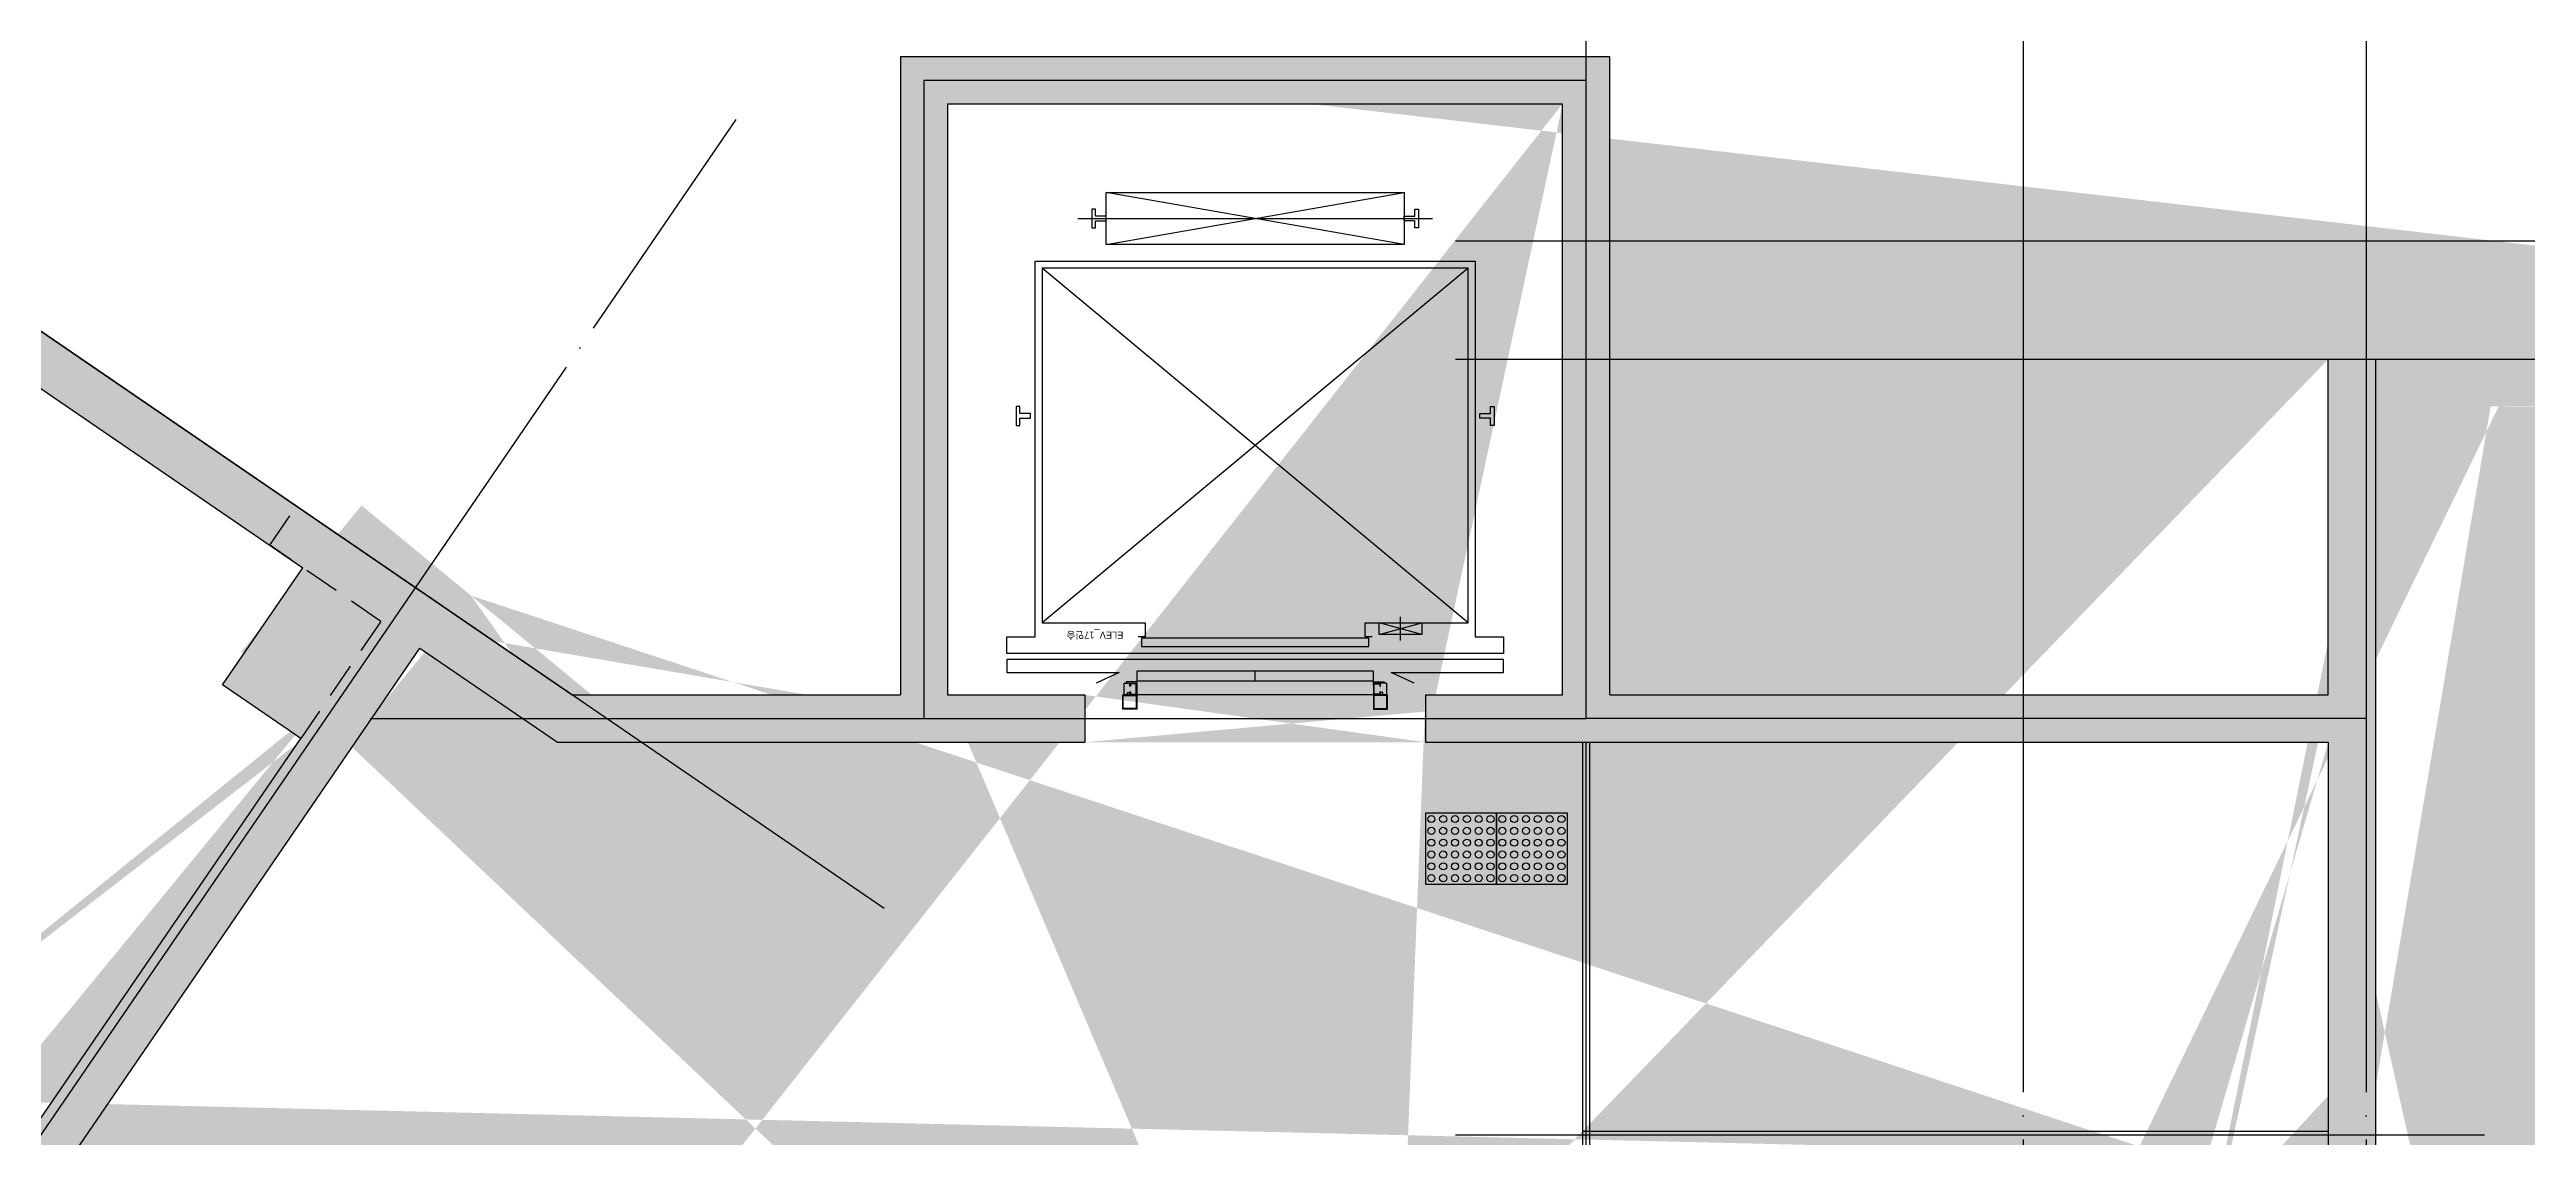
# Model space of a CAD drawing. Extents: x -1102843 to -728745, y -1929973 to -1633103.
# Drawn here: x -778249 to -767777, y -1644709 to -1640112 of the extents above; entities that cross this region are included whole.
import ezdxf
from ezdxf.enums import TextEntityAlignment as Align

# ---------------------------------------------------------------- set-up
doc = ezdxf.new("R2010")
doc.units = 0
doc.header["$LTSCALE"] = 100
doc.header["$MEASUREMENT"] = 0
doc.linetypes.add('CEN', pattern=[62, 60, -1, 0, -1])
doc.linetypes.add('HID', pattern=[2.3, 1.5, -0.8])
doc.layers.get('0').update_dxf_attribs({"linetype": 'CONTINUOUS'})
doc.layers.get('DEFPOINTS').update_dxf_attribs({"color": 114, "linetype": 'CONTINUOUS'})
for name, color, linetype in [('3', 3, 'CONTINUOUS'), ('CEN', 1, 'CEN'), ('Col', 2, 'CONTINUOUS'), ('Elev', 4, 'CONTINUOUS'), ('SOLID-벽체', 252, 'CONTINUOUS'), ('Steel', 4, 'CONTINUOUS'), ('표준형점자블럭', 8, 'CONTINUOUS')]:
    doc.layers.add(name, color=color, linetype=linetype)
doc.layers.add('DEFPOINT', color=135, linetype='CONTINUOUS', plot=False)
doc.styles.add('굴림', font='gulim.ttc')

# ---------------------------------------------------------------- blocks, each defined once
blk = doc.blocks.new('ELEV_17인승')
at = {"layer": 'Elev'}
for p, q in [((-305, 900), (-1805, -900)), ((-1805, 900), (-305, -900)), ((-2015, -750), (-2015, 750)), ((-2015, -750), (-2015, 750)), ((-2015, -750), (-2015, 750)), ((-1905, -630), (-2125, 630)), ((-1905, 630), (-2125, -630)), ((-1905, -630), (-2125, 630)), ((-1905, 630), (-2125, -630)), ((-1905, -630), (-2125, 630)), ((-1905, 630), (-2125, -630)), ((-255, 705), (-305, 525)), ((-255, 525), (-305, 705)), ((-255, 705), (-305, 525)), ((-255, 525), (-305, 705)), ((-255, 705), (-305, 525)), ((-255, 525), (-305, 705)), ((-230, 615), (-330, 615)), ((-230, 615), (-330, 615)), ((-230, 615), (-330, 615)), ((-55, 500), (-55, 545)), ((-55, 545), (-50, 545)), ((-55, 500), (-55, 545)), ((-55, 545), (-50, 545)), ((-55, 500), (-55, 545)), ((-55, 545), (-50, 545)), ((-50, 555), (0, 555)), ((-50, 555), (-50, 530)), ((-50, 555), (0, 555)), ((-50, 555), (-50, 530)), ((-50, 555), (0, 555)), ((-50, 555), (-50, 530)), ((0, 540), (-10, 540)), ((-10, 540), (-10, 530)), ((0, 540), (-10, 540)), ((-10, 540), (-10, 530)), ((0, 540), (-10, 540)), ((-10, 540), (-10, 530)), ((0, 540), (0, 555)), ((0, 540), (0, 555)), ((0, 540), (0, 555)), ((0, 530), (0, 540)), ((0, 530), (0, 540)), ((0, 530), (0, 540)), ((-60, 500), (-100, 500)), ((-100, 500), (-100, -500)), ((-60, 500), (-100, 500)), ((-100, 500), (-100, -500)), ((-60, 500), (-100, 500)), ((-100, 500), (-100, -500)), ((-60, -500), (-60, 500)), ((-60, -500), (-60, 500)), ((-60, -500), (-60, 500)), ((-40, 500), (-55, 500)), ((-40, 500), (-55, 500)), ((-40, 500), (-55, 500)), ((0, 505), (0, -505)), ((-60, 0), (-100, 0)), ((-60, 0), (-100, 0)), ((-60, 0), (-100, 0)), ((-100, -500), (-60, -500)), ((-100, -500), (-60, -500)), ((-55, -500), (-55, -545)), ((-40, -500), (-55, -500)), ((-55, -500), (-55, -545)), ((-40, -500), (-55, -500)), ((-55, -545), (-50, -545)), ((-55, -545), (-50, -545)), ((-50, -555), (-50, -530)), ((-50, -555), (-50, -530)), ((-50, -555), (0, -555)), ((-50, -555), (0, -555)), ((-10, -540), (-10, -530)), ((-10, -540), (-10, -530)), ((0, -540), (-10, -540)), ((0, -540), (-10, -540)), ((0, -530), (0, -540)), ((0, -530), (0, -540)), ((0, -540), (0, -555)), ((0, -540), (0, -555))]:
    blk.add_line(p, q, dxfattribs=at)
for points in [[(-175, -1050), (-245, -1050), (-245, -930), (-1835, -930), (-1835, 930), (-245, 930), (-245, 1050), (-175, 1050)], [(-175, -1050), (-245, -1050), (-245, -930), (-1835, -930), (-1835, 930), (-245, 930), (-245, 1050), (-175, 1050)], [(-175, -1050), (-245, -1050), (-245, -930), (-1835, -930), (-1835, 930), (-245, 930), (-245, 1050), (-175, 1050)], [(-1170, 950), (-1190, 950), (-1190, 995), (-1220, 995), (-1220, 1010), (-1140, 1010), (-1140, 995), (-1170, 995)], [(-1170, 950), (-1190, 950), (-1190, 995), (-1220, 995), (-1220, 1010), (-1140, 1010), (-1140, 995), (-1170, 995)], [(-1170, 950), (-1190, 950), (-1190, 995), (-1220, 995), (-1220, 1010), (-1140, 1010), (-1140, 995), (-1170, 995)], [(-2125, -630), (-2125, 630), (-1905, 630), (-1905, -630)], [(-2125, -630), (-2125, 630), (-1905, 630), (-1905, -630)], [(-2125, -630), (-2125, 630), (-1905, 630), (-1905, -630)], [(-2005, 630), (-2025, 630), (-2025, 675), (-2055, 675), (-2055, 690), (-1975, 690), (-1975, 675), (-2005, 675)], [(-2005, 630), (-2025, 630), (-2025, 675), (-2055, 675), (-2055, 690), (-1975, 690), (-1975, 675), (-2005, 675)], [(-2005, 630), (-2025, 630), (-2025, 675), (-2055, 675), (-2055, 690), (-1975, 690), (-1975, 675), (-2005, 675)], [(-255, 705), (-255, 525), (-305, 525), (-305, 705)], [(-255, 705), (-255, 525), (-305, 525), (-305, 705)], [(-255, 705), (-255, 525), (-305, 525), (-305, 705)], [(-47, 527), (-37, 527), (-37, 530), (-50, 530), (-50, 500), (0, 500), (0, 530), (-13, 530), (-13, 527), (-3, 527), (-3, 503), (-47, 503)], [(-47, 527), (-37, 527), (-37, 530), (-50, 530), (-50, 500), (0, 500), (0, 530), (-13, 530), (-13, 527), (-3, 527), (-3, 503), (-47, 503)], [(-47, 527), (-37, 527), (-37, 530), (-50, 530), (-50, 500), (0, 500), (0, 530), (-13, 530), (-13, 527), (-3, 527), (-3, 503), (-47, 503)], [(3, 502), (58, 502), (58, 557), (3, 557)], [(-205, -480), (-205, 480), (-240, 480), (-240, -480)], [(-205, -480), (-205, 480), (-240, 480), (-240, -480)], [(-205, -480), (-205, 480), (-240, 480), (-240, -480)], [(-47, -527), (-37, -527), (-37, -530), (-50, -530), (-50, -500), (0, -500), (0, -530), (-13, -530), (-13, -527), (-3, -527), (-3, -503), (-47, -503)], [(-47, -527), (-37, -527), (-37, -530), (-50, -530), (-50, -500), (0, -500), (0, -530), (-13, -530), (-13, -527), (-3, -527), (-3, -503), (-47, -503)], [(3, -503), (58, -503), (58, -558), (3, -558)], [(-2005, -630), (-2025, -630), (-2025, -675), (-2055, -675), (-2055, -690), (-1975, -690), (-1975, -675), (-2005, -675)], [(-2005, -630), (-2025, -630), (-2025, -675), (-2055, -675), (-2055, -690), (-1975, -690), (-1975, -675), (-2005, -675)], [(-1170, -950), (-1190, -950), (-1190, -995), (-1220, -995), (-1220, -1010), (-1140, -1010), (-1140, -995), (-1170, -995)], [(-1170, -950), (-1190, -950), (-1190, -995), (-1220, -995), (-1220, -1010), (-1140, -1010), (-1140, -995), (-1170, -995)]]:
    blk.add_lwpolyline(points, close=True, dxfattribs=at)
for points in [[(-50, 672), (-95, 575), (-95, 1050), (-150, 1050), (-150, -1050), (-95, -1050), (-95, -575), (-50, -672)], [(-50, 672), (-95, 575), (-95, 1050), (-150, 1050), (-150, -1050), (-95, -1050), (-95, -575), (-50, -672)], [(-50, 672), (-95, 575), (-95, 1050), (-150, 1050), (-150, -1050), (-95, -1050), (-95, -575), (-50, -672)], [(-245, 495), (-245, 465), (-305, 465), (-305, 900), (-1805, 900), (-1805, -900), (-305, -900), (-305, -465), (-245, -465), (-245, -495)], [(0, 500), (60, 500), (60, 560), (0, 560), (0, 500)], [(0, -500), (60, -500), (60, -560), (0, -560), (0, -500)]]:
    blk.add_lwpolyline(points, dxfattribs=at)
at = {"layer": 'DEFPOINTS', "style": '굴림'}
blk.add_text('ELEV_17인승', height=30, rotation=270, dxfattribs=at).set_placement((-253, -557), align=Align.MIDDLE_LEFT)
blk = doc.blocks.new('표준형점자블럭')
at = {"layer": '표준형점자블럭'}
blk.add_lwpolyline([(300, 0), (300, 300), (0, 300), (0, 0)], close=True, dxfattribs=at)
for centre in [(25, 275), (25, 225), (75, 275), (75, 225), (125, 275), (125, 225), (175, 275), (175, 225), (225, 275), (225, 225), (275, 275), (275, 225), (25, 175), (25, 125), (75, 175), (75, 125), (125, 175), (125, 125), (175, 175), (175, 125), (225, 175), (225, 125), (275, 175), (275, 125), (25, 75), (25, 25), (75, 75), (75, 25), (125, 75), (125, 25), (175, 75), (175, 25), (225, 75), (225, 25), (275, 75), (275, 25)]:
    blk.add_circle(centre, 15, dxfattribs=at)
blk = doc.blocks.new('1동-B1층-1')
at = {"layer": 'SOLID-벽체', "linetype": 'Continuous'}
h = blk.add_hatch(color=256, dxfattribs=at)
h.dxf.hatch_style = 1
h.paths.add_polyline_path([(-9380, 2050), (-8780, 2050), (-8780, 1250), (-9380, 1250)], flags=17)
h.paths.add_polyline_path([(-9380, -2900), (-8780, -2900), (-8780, -3700), (-9380, -3700)], flags=17)
h.paths.add_polyline_path([(-9380, -5940), (-8780, -5940), (-8780, -6740), (-9380, -6740)], flags=17)
h.paths.add_polyline_path([(-16720, -130), (-16120, -130), (-16120, -930), (-16720, -930)], flags=17)
h.paths.add_polyline_path([(-16720, 4430), (-16120, 4430), (-16120, 3630), (-16720, 3630)], flags=17)
h.paths.add_polyline_path([(-16720, -3440), (-16120, -3440), (-16120, -4240), (-16720, -4240)], flags=17)
h.paths.add_polyline_path([(-42815, 5353), (-42320, 5014), (-42772, 4354), (-43267, 4693)])
h.paths.add_polyline_path([(-40719, 8415), (-40224, 8076), (-40676, 7416), (-41171, 7755)])
h.paths.add_polyline_path([(-45165, 1921), (-44670, 1582), (-45122, 922), (-45617, 1261)])
h.paths.add_polyline_path([(-37724, 6364), (-37229, 6025), (-37681, 5365), (-38176, 5704)])
h.paths.add_polyline_path([(-42170, -130), (-41675, -469), (-42127, -1129), (-42622, -790)])
h.paths.add_polyline_path([(5960, -2900), (5360, -2900), (5360, -3700), (5960, -3700)], flags=17)
h.paths.add_polyline_path([(5960, -5940), (5360, -5940), (5360, -6740), (5960, -6740)], flags=17)
h.paths.add_polyline_path([(-5960, -2900), (-5360, -2900), (-5360, -3700), (-5960, -3700)], flags=17)
h.paths.add_polyline_path([(-5960, -5940), (-5360, -5940), (-5360, -6740), (-5960, -6740)], flags=17)
h.paths.add_polyline_path([(-20540, -130), (-19940, -130), (-19940, -930), (-20540, -930)], flags=17)
h.paths.add_polyline_path([(-20540, 4430), (-19940, 4430), (-19940, 3630), (-20540, 3630)], flags=17)
h.paths.add_polyline_path([(-20540, -3440), (-19940, -3440), (-19940, -4240), (-20540, -4240)], flags=17)
h.paths.add_polyline_path([(-39820, 3303), (-39325, 2964), (-39777, 2304), (-40272, 2643)])
h.paths.add_polyline_path([(9380, 2050), (8780, 2050), (8780, 1250), (9380, 1250)])
h.paths.add_polyline_path([(9380, -2900), (8780, -2900), (8780, -3700), (9380, -3700)])
h.paths.add_polyline_path([(9380, -5940), (8780, -5940), (8780, -6740), (9380, -6740)])
h.paths.add_polyline_path([(-9380, -2900), (-8780, -2900), (-8780, -3700), (-9380, -3700)], flags=17)
h.paths.add_polyline_path([(-9380, -5940), (-8780, -5940), (-8780, -6740), (-9380, -6740)], flags=17)
h.paths.add_polyline_path([(-8780, 2050), (-9380, 2050), (-9380, 1250), (-8780, 1250)], flags=17)
h.paths.add_polyline_path([(-45175, 6969), (-45627, 6309), (-45957, 6535), (-47855, 3762), (-47525, 3536), (-47977, 2876), (-48472, 3215), (-43574, 10369), (-43079, 10030), (-43531, 9370), (-43861, 9596), (-45505, 7195)])
h.paths.add_polyline_path([(12450, 1250), (12850, 1250), (12850, -2900), (12450, -2900), (12450, -3700), (12850, -3700), (12850, -5940), (12450, -5940), (12450, -6740), (13050, -6740), (13050, 2050), (12450, 2050)])
h.paths.add_polyline_path([(-28925, -6944), (-28731, -6993), (-28465, -5925), (-28659, -5877), (-28768, -6314), (-31941, -5523), (-31989, -5717), (-28816, -6508)], flags=17)
h.paths.add_polyline_path([(-23030, 3930), (-23030, 4430), (-22430, 4430), (-22430, 3630), (-23030, 3630), (-23030, 3730), (-23130, 3730), (-23130, 3930)], flags=17)
h.paths.add_polyline_path([(-1970, 2050), (-1970, 1850), (-5550, 1850), (-5550, 160), (-3400, 160), (-3400, -40), (-5750, -40), (-5750, 1250), (-6150, 1250), (-6150, 2050)], flags=17)
h.paths.add_polyline_path([(-38663, -10123), (-38858, -10075), (-39245, -11627), (-39051, -11675)], flags=17)
h.paths.add_polyline_path([(-38562, -8891), (-38248, -7629), (-36482, -8070), (-36383, -7672), (-36189, -7720), (-36336, -8312), (-38102, -7872), (-38368, -8939)], flags=17)
h.paths.add_polyline_path([(-32647, -8356), (-32696, -8550), (-30037, -9213), (-29989, -9019)], flags=17)
h.paths.add_polyline_path([(-31975, -17480), (-30733, -17789), (-30648, -17450), (-30454, -17498), (-30587, -18032), (-39048, -15922), (-38634, -14263), (-38440, -14311), (-38805, -15776), (-32091, -17451), (-31607, -15510), (-31491, -15539)])
h.paths.add_polyline_path([(-29260, -10025), (-29079, -9297), (-29487, -9195), (-29366, -8710), (-29171, -8759), (-29244, -9050), (-28837, -9151), (-29066, -10073)], flags=17)
h.paths.add_polyline_path([(-30064, -13246), (-29870, -13295), (-29993, -13789), (-29556, -13898), (-29687, -14422), (-29881, -14374), (-29799, -14044), (-30235, -13935)])
h.paths.add_polyline_path([(-30401, -16460), (-30249, -15849), (-30055, -15897), (-30207, -16508)])
h.paths.add_polyline_path([(-33687, -13167), (-33639, -12973), (-31228, -13574), (-31276, -13768)], flags=17)
edge = h.paths.add_edge_path()
edge.add_line((-12850, 2050), (-12450, 2050))
edge.add_line((-12450, 2050), (-12450, 1250))
edge.add_line((-12450, 1250), (-12850, 1250))
edge.add_line((-1090, 2150), (-1670, 2150))
edge.add_line((-1090, 2350), (-1670, 2350))
edge.add_line((-1870, 2050), (-1870, 5050))
edge.add_line((-1670, 2350), (-1670, 4850))
edge.add_line((-1670, 1850), (-1670, 2150))
edge.add_line((350, 2150), (350, 2350))
edge.add_line((350, 2350), (930, 2350))
edge.add_line((-1090, 2150), (-1090, 2350))
edge.add_line((930, 1850), (1130, 1850))
edge.add_line((350, 2150), (930, 2150))
edge.add_line((1130, 5050), (-1870, 5050))
edge.add_line((930, 4850), (-1670, 4850))
edge.add_line((1130, 4650), (1130, 1850))
edge.add_line((1130, 5050), (1130, 4850))
edge.add_line((930, 2150), (930, 1850))
edge.add_line((930, 4850), (930, 2350))
edge.add_line((5750, 1250), (6150, 1250))
edge.add_line((6150, 1250), (6150, 2050))
edge.add_line((6150, 2050), (5750, 2050))
edge.add_line((1785, -3100), (100, -3100))
edge.add_line((100, -3100), (100, -5940))
edge.add_line((100, -5940), (300, -5940))
edge.add_line((300, -5940), (300, -6740))
edge.add_line((300, -6740), (-300, -6740))
edge.add_line((-300, -6740), (-300, -5940))
edge.add_line((-300, -5940), (-100, -5940))
edge.add_line((-13050, -4240), (-13450, -4240))
edge.add_line((-13450, -4240), (-13450, -2900))
edge.add_line((-13450, -2900), (-13050, -2900))
edge.add_line((-25920, -3440), (-25520, -3440))
edge.add_line((-25520, -3440), (-25520, -4240))
edge.add_line((-25520, -4240), (-26120, -4240))
edge.add_line((-33184, 2439), (-33493, 2693))
edge.add_line((-33493, 2693), (-32985, 3311))
edge.add_line((-32985, 3311), (-32522, 2930))
edge.add_line((-24470, 270), (-24070, 270))
edge.add_line((-24070, 270), (-24070, -530))
edge.add_line((-39145, -2850), (-39609, -2469))
edge.add_line((-39609, -2469), (-39101, -1851))
edge.add_line((-39101, -1851), (-38792, -2105))
edge.add_line((-12850, -5940), (-12450, -5940))
edge.add_line((-12450, -5940), (-12450, -6740))
edge.add_line((-12450, -6740), (-13050, -6740))
edge.add_line((-13050, 3630), (-13450, 3630))
edge.add_line((-13450, 3630), (-13450, 4430))
edge.add_line((-13450, 4430), (-12850, 4430))
edge.add_line((-100, -3100), (-100, -5940))
edge.add_line((-35003, -92), (-36124, 829))
edge.add_line((-35031, 190), (-36152, 1110))
edge.add_line((-39803, -13868), (-39467, -12520))
edge.add_line((-31610, -4610), (-31157, -2791))
edge.add_line((-31804, -4562), (-31610, -4610))
edge.add_line((-31804, -4562), (-31351, -2743))
edge.add_line((-33893, -1903), (-30740, -2689))
edge.add_line((-31157, -2791), (-28081, -3558))
edge.add_line((-33747, -2145), (-31351, -2743))
edge.add_line((-37107, -12314), (-34706, -12913))
edge.add_line((-37059, -12120), (-34658, -12719))
edge.add_line((-34498, -4329), (-34304, -4377))
edge.add_line((-34706, -12913), (-34658, -12719))
edge.add_line((-28025, -4159), (-27839, -3412))
edge.add_line((-28219, -4111), (-28025, -4159))
edge.add_line((-28219, -4111), (-28081, -3558))
edge.add_line((-38610, -14166), (-39803, -13868))
edge.add_line((-38440, -14311), (-38368, -14020))
edge.add_line((-38368, -14020), (-39561, -13723))
edge.add_line((-38634, -14263), (-38610, -14166))
edge.add_line((-39561, -13723), (-39273, -12568))
edge.add_line((-39467, -12520), (-39273, -12568))
edge.add_line((-37059, -12120), (-37107, -12314))
edge.add_line((-38634, -14263), (-38440, -14311))
edge.add_line((-34865, -6628), (-34575, -5464))
edge.add_line((-34769, -5415), (-34575, -5464))
edge.add_line((-35011, -6386), (-34769, -5415))
edge.add_line((-33893, -1903), (-34498, -4329))
edge.add_line((-33747, -2145), (-34304, -4377))
edge.add_line((-36184, -6876), (-35990, -6925))
edge.add_line((-37698, -1088), (-37853, -961))
edge.add_line((-36987, -222), (-37142, -95))
edge.add_line((-35031, 190), (-33184, 2439))
edge.add_line((-38792, -2105), (-36152, 1110))
edge.add_line((-35003, -92), (-32649, 2775))
edge.add_line((-37799, -1211), (-36124, 829))
edge.add_line((100, -40), (5750, -40))
edge.add_line((100, -2900), (1785, -2900))
edge.add_line((1785, -2900), (1785, -3100))
edge.add_line((-29420, 150), (-25920, 150))
edge.add_line((-25920, 150), (-25920, -330))
edge.add_line((-30740, 150), (-30540, 150))
edge.add_line((-26120, -2650), (-30540, -2650))
edge.add_line((-30540, -2650), (-30540, 150))
edge.add_line((-29420, -50), (-26120, -50))
edge.add_line((-26120, -50), (-26120, -330))
edge.add_line((-1970, 1850), (-1670, 1850))
edge.add_line((-30707, 5210), (-27707, 5210))
edge.add_line((-30507, 5010), (-27907, 5010))
edge.add_line((-36709, -6168), (-36049, -6333))
edge.add_line((5750, 2050), (5750, 4850))
edge.add_line((5750, 4850), (1130, 4850))
edge.add_line((2250, 1850), (5550, 1850))
edge.add_line((5550, 2050), (5550, 4650))
edge.add_line((5550, 4650), (1130, 4650))
edge.add_line((2250, 2050), (5550, 2050))
edge.add_line((-35922, -3012), (-36709, -6168))
edge.add_line((-35697, -2938), (-36466, -6023))
edge.add_line((2250, 1850), (2250, 2050))
edge.add_line((-28626, -2850), (-28712, -3195))
edge.add_line((-28487, 2510), (-28487, 2310))
edge.add_line((-29927, 2510), (-29927, 2310))
edge.add_line((-32649, 2775), (-32082, 2310))
edge.add_line((-32522, 2930), (-32011, 2510))
edge.add_line((-27707, 2510), (-27707, 5210))
edge.add_line((-27907, 2510), (-27907, 5010))
edge.add_line((-28487, 2310), (-24670, 2310))
edge.add_line((-32082, 2310), (-29927, 2310))
edge.add_line((-27707, 2510), (-24670, 2510))
edge.add_line((-28487, 2510), (-27907, 2510))
edge.add_line((-30507, 2510), (-29927, 2510))
edge.add_line((-32011, 2510), (-30707, 2510))
edge.add_line((-30707, 5210), (-30707, 2510))
edge.add_line((-30507, 5010), (-30507, 2510))
edge.add_line((-29420, -50), (-29420, 150))
edge.add_line((-35697, -2938), (-37799, -1211))
edge.add_line((-35922, -3012), (-37926, -1366))
edge.add_line((-30740, -2689), (-30740, 150))
edge.add_line((-26120, -2850), (-28626, -2850))
edge.add_line((-12850, 1250), (-12850, -5940))
edge.add_line((-1970, 2050), (-1870, 2050))
edge.add_line((5550, 160), (-2280, 160))
edge.add_line((-100, -40), (-2280, -40))
edge.add_line((-100, -3100), (-1785, -3100))
edge.add_line((-1785, -2900), (-1785, -3100))
edge.add_line((-100, -2900), (-1785, -2900))
edge.add_line((-13050, -4240), (-13050, -6740))
edge.add_line((-2280, 160), (-2280, -40))
edge.add_line((-100, -40), (-100, -2900))
edge.add_line((-36184, -6876), (-36049, -6333))
edge.add_line((-35990, -6925), (-35855, -6381))
edge.add_line((-36466, -6023), (-35011, -6386))
edge.add_line((-35855, -6381), (-34865, -6628))
edge.add_line((-24670, 3930), (-23950, 3930))
edge.add_line((-24470, 3730), (-23950, 3730))
edge.add_line((-25920, -330), (-24670, -330))
edge.add_line((-25920, -530), (-24070, -530))
edge.add_line((-12850, 4430), (-12850, 2050))
edge.add_line((-24670, 2150), (-24470, 2150))
edge.add_line((-24670, 1030), (-24470, 1030))
edge.add_line((-25920, -530), (-25920, -3440))
edge.add_line((-24470, 3730), (-24470, 270))
edge.add_line((-26120, -330), (-26120, -2650))
edge.add_line((-24670, 2310), (-24670, -330))
edge.add_line((-23950, 3930), (-23950, 3730))
edge.add_line((-13050, 3630), (-13050, -2900))
edge.add_line((-37926, -1366), (-39145, -2850))
edge.add_line((-28712, -3195), (-27839, -3412))
edge.add_line((-26120, -2850), (-26120, -4240))
edge.add_line((-24670, 2510), (-24670, 3930))
edge.add_line((5750, 1250), (5750, -40))
edge.add_line((5550, 1850), (5550, 160))
edge.add_line((3400, 160), (3400, -40))
edge.add_line((2280, 160), (2280, -40))
edge.add_line((100, -40), (100, -2900))
edge.add_line((-1970, 2050), (-1970, 1850))
h = blk.add_hatch(color=256, dxfattribs=at)
h.dxf.hatch_style = 1
h.paths.add_polyline_path([(-40224, 8076), (-40337, 7911), (-37837, 6199), (-37724, 6364)])
h.paths.add_polyline_path([(-43079, 10030), (-43192, 9865), (-40832, 8250), (-40719, 8415)])
h.paths.add_polyline_path([(-37229, 6025), (-37342, 5860), (-33233, 3047), (-33120, 3212)])
h.paths.add_polyline_path([(-47864, 3041), (-47977, 2876), (-45617, 1261), (-45504, 1426)])
h.paths.add_polyline_path([(-45009, 1087), (-45122, 922), (-42622, -790), (-42509, -625)])
h.paths.add_polyline_path([(-42014, -964), (-42127, -1129), (-39214, -3123), (-39101, -2958)])
h.paths.add_polyline_path([(-23130, 3930), (-23950, 3930), (-23950, 3730), (-23130, 3730)])
h.paths.add_polyline_path([(-20540, 4430), (-22430, 4430), (-22430, 4230), (-20540, 4230)])
h.paths.add_polyline_path([(-16720, 4430), (-19940, 4430), (-19940, 4230), (-16720, 4230)])
h.paths.add_polyline_path([(-13450, 4430), (-16120, 4430), (-16120, 4230), (-13450, 4230)])
h.paths.add_polyline_path([(-38368, -8939), (-38562, -8891), (-38858, -10075), (-38663, -10123)])
h.paths.add_polyline_path([(-39051, -11675), (-39245, -11627), (-39467, -12520), (-39273, -12568)])
h = blk.add_hatch(color=256, dxfattribs=at)
h.dxf.hatch_style = 1
h.paths.add_polyline_path([(-33120, 3212), (-33233, 3047), (-33572, 2552), (-33242, 2326), (-34886, -76), (-36082, 744), (-36811, -322), (-36656, -449), (-36030, 466), (-34834, -354), (-32738, 2708), (-32157, 2310), (-29927, 2310), (-29927, 2510), (-30507, 2510), (-30507, 5010), (-27907, 5010), (-27907, 2510), (-28487, 2510), (-28487, 2310), (-24670, 2310), (-24670, 2150), (-24470, 2150), (-24470, 3730), (-23950, 3730), (-23950, 3930), (-24670, 3930), (-24670, 2510), (-27707, 2510), (-27707, 5210), (-30707, 5210), (-30707, 2510), (-32095, 2510)])
h.paths.add_polyline_path([(-37634, -1878), (-35930, -3045), (-36709, -6168), (-36049, -6333), (-36184, -6876), (-35990, -6925), (-35855, -6381), (-34865, -6628), (-34575, -5464), (-34769, -5415), (-35011, -6386), (-36466, -6023), (-35702, -2958), (-37521, -1713), (-37686, -1600), (-38432, -2689), (-38762, -2463), (-39214, -3123), (-38719, -3462)])
h.paths.add_polyline_path([(-36656, -449), (-36811, -322), (-37686, -1600), (-37521, -1713)])
h.paths.add_polyline_path([(-25920, -530), (-24070, -530), (-24070, 270), (-24470, 270), (-24470, 1030), (-24670, 1030), (-24670, -330), (-25920, -330), (-25920, 150), (-29420, 150), (-29420, -50), (-26120, -50), (-26120, -330), (-26120, -2650), (-30540, -2650), (-30540, 150), (-30740, 150), (-30740, -2689), (-33893, -1903), (-34498, -4329), (-34304, -4377), (-33747, -2145), (-31351, -2743), (-31804, -4562), (-31610, -4610), (-31157, -2791), (-28081, -3558), (-28219, -4111), (-28025, -4159), (-27839, -3412), (-28712, -3195), (-28626, -2850), (-26120, -2850), (-26120, -4240), (-25520, -4240), (-25520, -3440), (-25920, -3440)])
h.paths.add_polyline_path([(-24470, 2150), (-24670, 2150), (-24670, 1030), (-24470, 1030)], flags=17)
at = {"layer": 'CEN'}
for p, q in [((-30776, 1607, 0), (-45406, 11623, 0)), ((-25960, 6830), (-25960, -6640)), ((-24510, 6830), (-24510, -1050)), ((-27807, 2410), (-27807, 5410, 0)), ((-30607, 5110), (-27807, 5110, 0)), ((-30607, 5110), (-30607, 2410)), ((-39010, -6171, 0), (-31401, 4943, 0)), ((-28360, 4430, 0), (-10630, 4430, 0)), ((-28360, 3930, 0), (-22436, 3930, 0)), ((-32949, 2410), (-27807, 2410)), ((-32046, 2410, 0), (-30607, 2410)), ((-24510, 2410), (-27807, 2410)), ((-27807, 50), (-27807, 2310)), ((-28360, 650), (-24010, 650)), ((-27807, 650), (-24510, 650))]:
    blk.add_line(p, q, dxfattribs=at)
at = {"layer": 'Col', "linetype": 'Continuous'}
for p, q in [((-43574, 10369, 0), (-32095, 2510, 0)), ((-37342, 5860, 0), (-33233, 3047, 0)), ((-30707, 5210), (-30707, 2510)), ((-30707, 5210), (-27707, 5210)), ((-27707, 2510, 0), (-27707, 5210)), ((-30507, 5010), (-30507, 2510)), ((-30507, 5010), (-27907, 5010)), ((-27907, 2510), (-27907, 5010)), ((-33572, 2552, 0), (-33233, 3047, 0)), ((-32738, 2708, 0), (-32157, 2310, 0)), ((-33242, 2326, 0), (-33572, 2552, 0)), ((-32095, 2510, 0), (-30707, 2510, 0)), ((-30507, 2510, 0), (-29927, 2510, 0)), ((-29927, 2510), (-29927, 2310)), ((-28487, 2510, 0), (-27907, 2510, 0)), ((-28487, 2510), (-28487, 2310)), ((-27707, 2510, 0), (-24670, 2510, 0)), ((-32157, 2310, 0), (-29927, 2310)), ((-28487, 2310, 0), (-24670, 2310, 0))]:
    blk.add_line(p, q, dxfattribs=at)
at = {"layer": 'Col'}
for p, q in [((-24670, 2510), (-24670, 3930, 0)), ((-24670, 3930, 0), (-24470, 3930, 0)), ((-24470, 3930), (-24470, 270)), ((-34834, -354, 0), (-32738, 2708, 0)), ((-34886, -76, 0), (-33242, 2326, 0)), ((-24670, 2310), (-24670, -330))]:
    blk.add_line(p, q, dxfattribs=at)
at = {"layer": 'DEFPOINT', "linetype": 'HID'}
for p, q in [((-33373, 3143, 0), (-33260, 3308, 0)), ((-33120, 3212, 0), (-33260, 3308, 0)), ((-32903, 2821, 0), (-33373, 3143, 0)), ((-32903, 2821, 0), (-33242, 2326, 0))]:
    blk.add_line(p, q, dxfattribs=at)
at = {"layer": 'Steel'}
for p, q in [((-27822, 150), (-27822, 2310)), ((-27792, 150), (-27792, 2310)), ((-27822, 665), (-24670, 665))]:
    blk.add_line(p, q, dxfattribs=at)
at = {"rotation": 270.000238016103}
blk.add_blockref('ELEV_17인승', (-29207, 2510), dxfattribs=at)
at = {"layer": '3', "rotation": 270.0000792341963}
for p in [(-28487, 2010, 0), (-28187, 2010, 0)]:
    blk.add_blockref('표준형점자블럭', p, dxfattribs=at)

msp = doc.modelspace()

# ---------------------------------------------------------------- block references
at = {"layer": 'Col', "linetype": 'Continuous'}
msp.add_blockref('1동-B1층-1', (-743944.9, -1645351.2, 0), dxfattribs=at)

doc.saveas('drawing.dxf')
